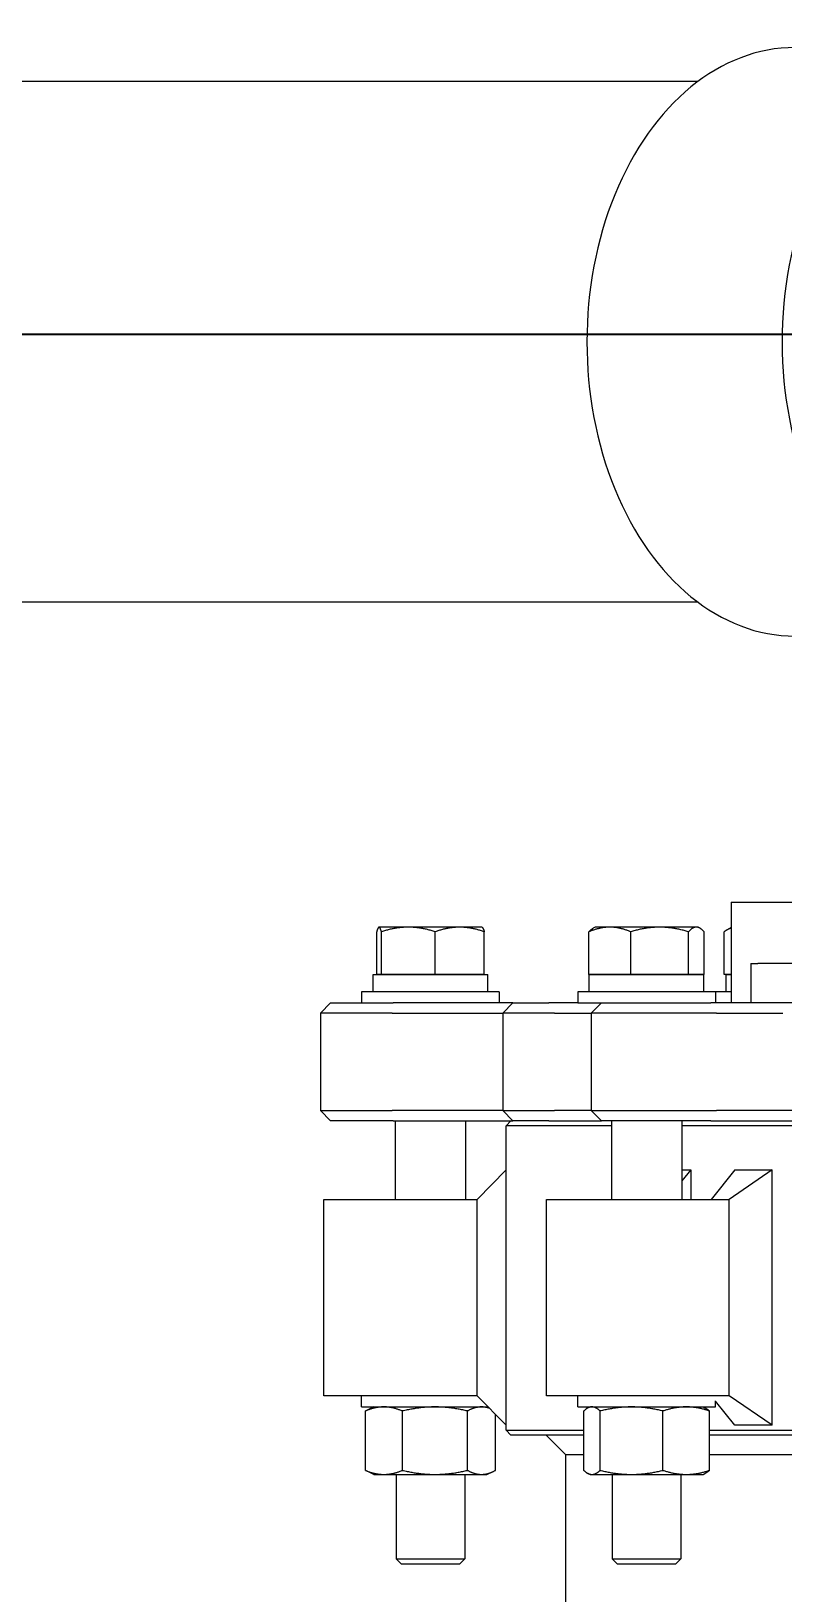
# Model space of a CAD drawing. Header units: inches. Extents: x 14 to 368, y 5 to 236.
# Drawn here: x 260.29 to 269.85, y 106.57 to 126.43 of the extents above; entities that cross this region are included whole.
import ezdxf

# ---------------------------------------------------------------- set-up
doc = ezdxf.new("R2010")
doc.units = ezdxf.units.IN
doc.header["$LTSCALE"] = 11
doc.header["$MEASUREMENT"] = 0
doc.layers.add('Dimension (ANSI)', color=7, linetype='Continuous', lineweight=25)
doc.layers.add('Visible (ANSI)', color=7, linetype='Continuous', lineweight=50)
doc.styles.add('MEMCOR Medium', font='arial.ttf')
doc.dimstyles.new('Default (ANSI)', dxfattribs={"dimscale": 11, "dimtxt": 0.15, "dimasz": 0.098425, "dimexe": 0.125, "dimexo": 0.0625, "dimgap": 0.031496, "dimtad": 0, "dimtih": 1, "dimtoh": 1, "dimdec": 4, "dimrnd": 1e-08, "dimzin": 3, "dimdsep": 46, "dimlunit": 5, "dimtxsty": 'MEMCOR Medium', "dimcen": 0.09, "dimdle": 0.393701, "dimclrd": 256, "dimclre": 256, "dimclrt": 256, "dimadec": 0, "dimazin": 1, "dimtfac": 0.8, "dimtofl": 0, "dimtmove": 0, "dimatfit": 3, "dimfxl": 1, "dimfrac": 1, "dimtolj": 1, "dimtzin": 4, "dimlwd": -1, "dimlwe": -1, "dimarcsym": 0})

# ---------------------------------------------------------------- blocks, each defined once
blk = doc.blocks.new('*D28')
at = {"layer": 'Defpoints', "color": 0, "transparency": 16777216}
for p in [(228.48, 122.576), (280.341, 122.576), (262.91, 37.946)]:
    blk.add_point(p, dxfattribs=at)
at = {"layer": 'Dimension (ANSI)', "transparency": 16777216}
for p, q in [((279.653, 122.576), (227.105, 122.576)), ((228.48, 121.494), (228.48, 85.897)), ((228.48, 39.028), (228.48, 74.625)), ((262.223, 37.946), (227.105, 37.946))]:
    blk.add_line(p, q, dxfattribs=at)
for points in [[(228.299, 121.494), (228.66, 121.494), (228.48, 122.576)], [(228.299, 39.028), (228.66, 39.028), (228.48, 37.946)]]:
    blk.add_solid(points, dxfattribs=at)
at = {"layer": 'Dimension (ANSI)', "transparency": 16777216, "char_height": 1.65, "attachment_point": 5, "style": 'MEMCOR Medium'}
for s, insert in [('\\A1; \\fArial|b0|i0;\\H1.6500;84{\\H0.8x;\\S5#8;} in', (228.48, 81.958)), ('\\A1;[2149.6 mm]{\\P\\fArial|b0|i0;\\H1.6500;SHIPPING HEIGHT\\P\\fArial|b0|i0;\\H1.6500;REF.}', (228.48, 76.322))]:
    blk.add_mtext(s, dxfattribs=dict(at, insert=insert))

msp = doc.modelspace()

# ---------------------------------------------------------------- linework, layer by layer
at = {"layer": 'Visible (ANSI)', "linetype": 'Continuous', "lineweight": 18}
for p, q in [((268.773405, 125.79426), (251.627148, 125.79426)), ((268.773405, 119.16926), (251.627148, 119.16926)), ((269.196153, 115.35176), (270.550729, 115.35176)), ((269.196153, 115.35176), (269.196153, 114.07051)), ((264.685925, 114.430139), (264.685925, 114.975548)), ((264.714007, 115.034139), (264.711916, 115.032932)), ((264.716091, 115.034139), (264.714007, 115.034139)), ((265.088298, 115.034139), (264.716091, 115.034139)), ((264.746257, 114.430139), (264.746257, 114.975548)), ((265.742214, 115.034139), (265.088298, 115.034139)), ((265.430339, 114.430139), (265.430339, 114.975548)), ((266.026007, 115.034139), (265.742214, 115.034139)), ((266.026007, 115.034139), (266.028098, 115.032932)), ((266.054089, 114.430139), (266.054089, 114.975548)), ((267.38635, 114.430139), (267.38635, 114.975548)), ((267.46348, 115.034139), (267.438945, 115.019974)), ((267.652136, 115.034139), (267.46348, 115.034139)), ((268.284486, 115.034139), (267.652136, 115.034139)), ((267.917921, 114.430139), (267.917921, 114.975548)), ((268.75183, 115.034139), (268.284486, 115.034139)), ((268.65105, 114.430139), (268.65105, 114.975548)), ((268.77548, 115.034139), (268.75183, 115.034139)), ((268.77548, 115.034139), (268.800014, 115.019974)), ((268.852609, 114.430139), (268.852609, 114.975548)), ((269.10546, 114.430139), (269.10546, 114.975548)), ((269.196153, 115.029873), (269.13824, 114.996437)), ((269.446613, 114.57051), (269.534887, 114.57051)), ((269.446613, 114.57051), (269.446613, 114.07051)), ((272.655522, 114.57051), (269.534887, 114.57051)), ((264.640507, 114.430135), (266.099507, 114.430135)), ((264.640507, 114.211135), (264.640507, 114.430135)), ((264.716091, 114.430139), (264.685925, 114.430139)), ((264.714007, 114.430139), (264.714007, 114.430135)), ((264.746257, 114.430139), (264.716091, 114.430139)), ((265.088298, 114.430139), (264.746257, 114.430139)), ((265.430339, 114.430139), (265.088298, 114.430139)), ((265.742214, 114.430139), (265.430339, 114.430139)), ((266.054089, 114.430139), (265.742214, 114.430139)), ((266.026007, 114.430139), (266.026007, 114.430135)), ((266.099507, 114.211135), (266.099507, 114.430135)), ((267.652136, 114.430139), (267.38635, 114.430139)), ((267.38998, 114.430135), (268.84898, 114.430135)), ((267.38998, 114.211135), (267.38998, 114.430135)), ((267.46348, 114.430139), (267.46348, 114.430135)), ((267.917921, 114.430139), (267.652136, 114.430139)), ((268.284486, 114.430139), (267.917921, 114.430139)), ((268.65105, 114.430139), (268.284486, 114.430139)), ((268.75183, 114.430139), (268.65105, 114.430139)), ((268.852609, 114.430139), (268.75183, 114.430139)), ((268.77548, 114.430139), (268.77548, 114.430135)), ((268.84898, 114.211135), (268.84898, 114.430135)), ((269.196153, 114.430139), (269.10546, 114.430139)), ((269.130043, 114.430135), (269.196153, 114.430135)), ((269.130043, 114.211135), (269.130043, 114.430135)), ((264.100572, 114.07051), (263.970572, 113.94051)), ((264.100572, 114.07051), (264.894746, 114.07051)), ((266.245007, 114.211135), (264.495007, 114.211135)), ((264.495007, 114.211135), (264.495007, 114.07051)), ((265.918754, 114.07051), (264.894746, 114.07051)), ((266.419121, 114.07051), (265.918754, 114.07051)), ((266.245007, 114.211135), (266.245007, 114.07051)), ((266.419121, 114.07051), (266.289121, 113.94051)), ((266.419121, 114.07051), (266.546441, 114.07051)), ((266.546441, 114.07051), (266.704887, 114.07051)), ((266.704887, 114.07051), (266.87502, 114.07051)), ((267.24448, 114.07051), (266.87502, 114.07051)), ((268.99448, 114.211135), (267.24448, 114.211135)), ((267.24448, 114.211135), (267.24448, 114.07051)), ((267.24448, 114.07051), (267.546555, 114.07051)), ((267.546555, 114.07051), (267.416555, 113.94051)), ((267.546555, 114.07051), (267.571462, 114.07051)), ((267.571462, 114.07051), (267.756461, 114.07051)), ((267.756461, 114.07051), (268.935286, 114.07051)), ((269.777308, 114.07051), (268.935286, 114.07051)), ((268.99448, 114.211135), (268.99448, 114.07051)), ((269.196153, 114.211135), (268.99448, 114.211135)), ((270.587408, 114.07051), (269.777308, 114.07051)), ((264.883416, 113.94051), (263.970572, 113.94051)), ((263.970572, 113.94051), (263.970572, 112.70051)), ((264.883416, 113.94051), (265.907423, 113.94051)), ((265.907423, 113.94051), (266.289121, 113.94051)), ((266.435465, 113.94051), (266.289121, 113.94051)), ((266.289121, 113.94051), (266.289121, 112.70051)), ((266.595142, 113.94051), (266.435465, 113.94051)), ((266.949585, 113.94051), (266.595142, 113.94051)), ((266.949585, 113.94051), (267.416555, 113.94051)), ((267.468445, 113.94051), (267.416555, 113.94051)), ((267.416555, 113.94051), (267.416555, 112.70051)), ((267.65488, 113.94051), (267.468445, 113.94051)), ((269.009851, 113.94051), (267.65488, 113.94051)), ((269.009851, 113.94051), (269.851873, 113.94051)), ((263.970572, 112.70051), (264.883416, 112.70051)), ((264.100572, 112.57051), (263.970572, 112.70051)), ((265.907423, 112.70051), (264.883416, 112.70051)), ((266.289121, 112.70051), (265.907423, 112.70051)), ((266.289121, 112.70051), (266.435465, 112.70051)), ((266.419121, 112.57051), (266.289121, 112.70051)), ((266.435465, 112.70051), (266.595142, 112.70051)), ((266.595142, 112.70051), (266.949585, 112.70051)), ((267.416555, 112.70051), (266.949585, 112.70051)), ((267.416555, 112.70051), (267.468445, 112.70051)), ((267.546555, 112.57051), (267.416555, 112.70051)), ((267.468445, 112.70051), (267.65488, 112.70051)), ((267.65488, 112.70051), (269.009851, 112.70051)), ((269.851873, 112.70051), (269.009851, 112.70051)), ((270.494809, 112.70051), (269.851873, 112.70051)), ((264.894746, 112.57051), (264.100572, 112.57051)), ((264.894746, 112.57051), (265.918754, 112.57051)), ((264.922507, 112.57051), (264.922507, 111.57051)), ((265.817507, 112.57051), (265.817507, 111.57051)), ((265.918754, 112.57051), (266.419121, 112.57051)), ((266.393884, 112.57051), (266.331384, 112.50801)), ((267.67198, 112.50801), (266.331384, 112.50801)), ((266.331384, 108.63301), (266.331384, 112.50801)), ((266.546441, 112.57051), (266.419121, 112.57051)), ((266.704887, 112.57051), (266.546441, 112.57051)), ((266.87502, 112.57051), (266.704887, 112.57051)), ((266.87502, 112.57051), (267.546555, 112.57051)), ((267.571462, 112.57051), (267.546555, 112.57051)), ((267.756461, 112.57051), (267.571462, 112.57051)), ((267.67198, 112.57051), (267.67198, 111.57051)), ((268.935286, 112.57051), (267.756461, 112.57051)), ((268.56698, 112.57051), (268.56698, 111.57051)), ((276.373951, 112.50801), (268.56698, 112.50801)), ((268.935286, 112.57051), (269.777308, 112.57051)), ((269.777308, 112.57051), (270.379307, 112.57051)), ((266.331384, 111.945045), (265.962775, 111.57051)), ((268.682541, 111.945053), (268.56698, 111.807177)), ((268.56698, 111.945053), (268.682541, 111.945053)), ((268.682541, 111.945053), (268.682541, 111.57051)), ((269.24168, 111.945053), (268.942193, 111.57051)), ((269.716267, 111.945053), (269.171489, 111.57051)), ((269.24168, 111.945053), (269.716267, 111.945053)), ((269.716267, 108.695967), (269.716267, 111.945053)), ((264.012324, 111.57051), (264.811063, 111.57051)), ((264.012324, 109.07051), (264.012324, 111.57051)), ((264.811063, 111.57051), (265.962775, 111.57051)), ((265.962775, 109.07051), (265.962775, 111.57051)), ((266.847579, 111.57051), (268.224458, 111.57051)), ((266.847579, 109.07051), (266.847579, 111.57051)), ((268.224458, 111.57051), (269.171489, 111.57051)), ((269.171489, 109.07051), (269.171489, 111.57051)), ((264.811063, 109.07051), (264.012324, 109.07051)), ((264.495007, 108.929885), (264.495007, 109.07051)), ((264.495007, 108.929885), (266.101175, 108.929885)), ((264.651007, 108.929885), (264.573859, 108.89391)), ((265.962775, 109.07051), (264.811063, 109.07051)), ((266.331384, 108.695975), (265.962775, 109.07051)), ((266.089007, 108.929885), (266.111496, 108.919398)), ((268.224458, 109.07051), (266.847579, 109.07051)), ((267.24448, 108.929885), (267.24448, 109.07051)), ((267.24448, 108.929885), (268.99448, 108.929885)), ((267.40048, 108.929885), (267.376595, 108.918748)), ((269.171489, 109.07051), (268.224458, 109.07051)), ((268.83848, 108.929885), (268.862364, 108.918748)), ((268.99448, 108.929885), (268.99448, 109.008109)), ((269.24168, 108.695967), (268.99448, 109.00512)), ((269.716267, 108.695967), (269.171489, 109.07051)), ((264.542415, 108.122752), (264.542415, 108.878018)), ((265.013477, 108.122752), (265.013477, 108.878018)), ((265.84107, 108.122752), (265.84107, 108.878018)), ((266.197599, 108.122752), (266.197599, 108.831911)), ((267.319181, 108.122752), (267.319181, 108.878018)), ((267.528012, 108.122752), (267.528012, 108.878018)), ((268.32831, 108.122752), (268.32831, 108.878018)), ((268.919778, 108.122752), (268.919778, 108.878018)), ((269.716267, 108.695967), (269.24168, 108.695967)), ((266.331384, 108.63301), (267.319181, 108.63301)), ((266.393884, 108.57051), (266.331384, 108.63301)), ((267.319181, 108.57051), (266.393884, 108.57051)), ((267.090656, 108.32051), (266.840656, 108.57051)), ((268.919778, 108.63301), (276.066385, 108.63301)), ((276.066385, 108.57051), (268.919778, 108.57051)), ((267.090656, 59.59551), (267.090656, 108.32051)), ((267.319181, 108.32051), (267.090656, 108.32051)), ((271.118011, 108.32051), (268.919778, 108.32051)), ((264.651007, 108.070885), (264.573859, 108.10686)), ((266.089007, 108.070885), (266.166156, 108.10686)), ((264.651007, 108.070885), (264.777946, 108.070885)), ((264.777946, 108.070885), (265.427274, 108.070885)), ((264.932507, 108.070885), (264.932507, 106.99625)), ((265.427274, 108.070885), (266.019334, 108.070885)), ((265.807507, 108.070885), (265.807507, 106.99625)), ((266.019334, 108.070885), (266.089007, 108.070885)), ((267.40048, 108.070885), (267.376595, 108.082023)), ((267.40048, 108.070885), (267.423596, 108.070885)), ((267.423596, 108.070885), (267.928161, 108.070885)), ((267.68198, 108.070885), (267.68198, 106.99625)), ((267.928161, 108.070885), (268.624044, 108.070885)), ((268.55698, 108.070885), (268.55698, 106.99625)), ((268.624044, 108.070885), (268.83848, 108.070885)), ((268.83848, 108.070885), (268.862364, 108.082023)), ((264.932507, 106.99625), (265.807507, 106.99625)), ((265.000668, 106.930135), (264.932507, 106.99625)), ((265.739346, 106.930135), (265.000668, 106.930135)), ((265.739346, 106.930135), (265.807507, 106.99625)), ((267.68198, 106.99625), (268.55698, 106.99625)), ((267.750141, 106.930135), (267.68198, 106.99625)), ((268.488818, 106.930135), (267.750141, 106.930135)), ((268.488818, 106.930135), (268.55698, 106.99625))]:
    msp.add_line(p, q, dxfattribs=at)
for centre, start_param, end_param in [((272.491394, 122.48176), 5.690763138, 8.837925887), ((270.008035, 122.48176), 0, 3.141592654)]:
    msp.add_ellipse(centre, major_axis=(0, 3.7445), ratio=0.707106781, start_param=start_param, end_param=end_param, dxfattribs=at)
for points, weights in [([(264.716091, 115.034139), (264.702091, 115.034139), (264.685925, 114.975548)], [1, 1.0379548493, 1]), ([(264.746257, 114.975548), (264.730091, 115.034139), (264.716091, 115.034139)], [1, 1.0379548493, 1]), ([(265.088298, 115.034139), (264.929556, 115.034139), (264.746257, 114.975548)], [1, 1.0379548493, 1]), ([(265.430339, 114.975548), (265.24704, 115.034139), (265.088298, 115.034139)], [1, 1.0379548493, 1]), ([(265.742214, 115.034139), (265.597472, 115.034139), (265.430339, 114.975548)], [1, 1.0379548493, 1]), ([(266.054089, 114.975548), (265.886956, 115.034139), (265.742214, 115.034139)], [1, 1.0379548493, 1]), ([(266.028098, 115.032932), (266.040181, 115.025956), (266.054089, 114.975548)], [1.00936784242, 1.03248168778, 1]), ([(267.652136, 115.034139), (267.528784, 115.034139), (267.38635, 114.975548)], [1, 1.0379548493, 1]), ([(267.38635, 114.975548), (267.414055, 115.005604), (267.438945, 115.019974)], [1, 1.01911664763, 1.01897640328]), ([(267.917921, 114.975548), (267.775487, 115.034139), (267.652136, 115.034139)], [1, 1.0379548493, 1]), ([(268.284486, 115.034139), (268.114362, 115.034139), (267.917921, 114.975548)], [1, 1.0379548493, 1]), ([(268.65105, 114.975548), (268.454609, 115.034139), (268.284486, 115.034139)], [1, 1.0379548493, 1]), ([(268.75183, 115.034139), (268.705058, 115.034139), (268.65105, 114.975548)], [1, 1.0379548493, 1]), ([(268.852609, 114.975548), (268.798601, 115.034139), (268.75183, 115.034139)], [1, 1.0379548493, 1]), ([(269.196153, 115.022952), (269.153405, 115.008836), (269.10546, 114.975548)], [1.01871338865, 1.02121588915, 1]), ([(264.777946, 108.929885), (264.668636, 108.929885), (264.542415, 108.878018)], [1, 1.0379548493, 1]), ([(264.542415, 108.878018), (264.558466, 108.886733), (264.573859, 108.89391)], [1, 1.00618195481, 1.01035011871]), ([(265.013477, 108.878018), (264.887257, 108.929885), (264.777946, 108.929885)], [1, 1.0379548493, 1]), ([(265.427274, 108.929885), (265.23523, 108.929885), (265.013477, 108.878018)], [1, 1.0379548493, 1]), ([(265.84107, 108.878018), (265.619317, 108.929885), (265.427274, 108.929885)], [1, 1.0379548493, 1]), ([(266.019334, 108.929885), (265.936601, 108.929885), (265.84107, 108.878018)], [1, 1.0379548493, 1]), ([(266.117427, 108.913372), (266.067202, 108.929885), (266.019334, 108.929885)], [1.01861108687, 1.02161411722, 1]), ([(267.423596, 108.929885), (267.375137, 108.929885), (267.319181, 108.878018)], [1, 1.0379548493, 1]), ([(267.528012, 108.878018), (267.472056, 108.929885), (267.423596, 108.929885)], [1, 1.0379548493, 1]), ([(267.928161, 108.929885), (267.742451, 108.929885), (267.528012, 108.878018)], [1, 1.0379548493, 1]), ([(268.32831, 108.878018), (268.113871, 108.929885), (267.928161, 108.929885)], [1, 1.0379548493, 1]), ([(268.624044, 108.929885), (268.486794, 108.929885), (268.32831, 108.878018)], [1, 1.0379548493, 1]), ([(268.919778, 108.878018), (268.761295, 108.929885), (268.624044, 108.929885)], [1, 1.0379548493, 1]), ([(268.862364, 108.918748), (268.889477, 108.906105), (268.919778, 108.878018)], [1.01889848729, 1.02020136413, 1]), ([(264.542415, 108.122752), (264.668636, 108.070885), (264.777946, 108.070885)], [1, 1.0379548493, 1]), ([(264.573859, 108.10686), (264.558466, 108.114038), (264.542415, 108.122752)], [1.01035011871, 1.00618195481, 1]), ([(264.777946, 108.070885), (264.887257, 108.070885), (265.013477, 108.122752)], [1, 1.0379548493, 1]), ([(265.013477, 108.122752), (265.23523, 108.070885), (265.427274, 108.070885)], [1, 1.0379548493, 1]), ([(265.427274, 108.070885), (265.619317, 108.070885), (265.84107, 108.122752)], [1, 1.0379548493, 1]), ([(265.84107, 108.122752), (265.936601, 108.070885), (266.019334, 108.070885)], [1, 1.0379548493, 1]), ([(266.019334, 108.070885), (266.102067, 108.070885), (266.197599, 108.122752)], [1, 1.0379548493, 1]), ([(267.319181, 108.122752), (267.375137, 108.070885), (267.423596, 108.070885)], [1, 1.0379548493, 1]), ([(267.423596, 108.070885), (267.472056, 108.070885), (267.528012, 108.122752)], [1, 1.0379548493, 1]), ([(267.528012, 108.122752), (267.742451, 108.070885), (267.928161, 108.070885)], [1, 1.0379548493, 1]), ([(267.928161, 108.070885), (268.113871, 108.070885), (268.32831, 108.122752)], [1, 1.0379548493, 1]), ([(268.32831, 108.122752), (268.486794, 108.070885), (268.624044, 108.070885)], [1, 1.0379548493, 1]), ([(268.624044, 108.070885), (268.761295, 108.070885), (268.919778, 108.122752)], [1, 1.0379548493, 1]), ([(268.919778, 108.122752), (268.889477, 108.094666), (268.862364, 108.082023)], [1, 1.02020136413, 1.01889848729])]:
    msp.add_rational_spline(points, weights, degree=2, dxfattribs=at)

# ---------------------------------------------------------------- dimensions: what is measured, and where the dimension line sits
at = {"layer": 'Dimension (ANSI)'}
dim = msp.add_linear_dim(base=(228.479769, 122.57631), p1=(262.910254, 37.94551), p2=(280.340911, 122.57631), angle=90, text=' \\fArial|b0|i0;\\H1.6500;<> in\\X[2149.6 mm]{\\P\\fArial|b0|i0;\\H1.6500;SHIPPING HEIGHT\\P\\fArial|b0|i0;\\H1.6500;REF.}', dimstyle='Default (ANSI)', override={"dimgap": 0.031496, "dimdec": 4, "dimpost": '', "dimtol": 0, "dimlim": 0, "dimtp": 0, "dimtm": 0, "dimtdec": 2, "dimatfit": 1}, dxfattribs=at)
dim.commit()
dim.dimension.update_dxf_attribs({"geometry": '*D28', "text_midpoint": (228.479769, 80.26091), "dimtype": 160})

doc.saveas('drawing.dxf')
